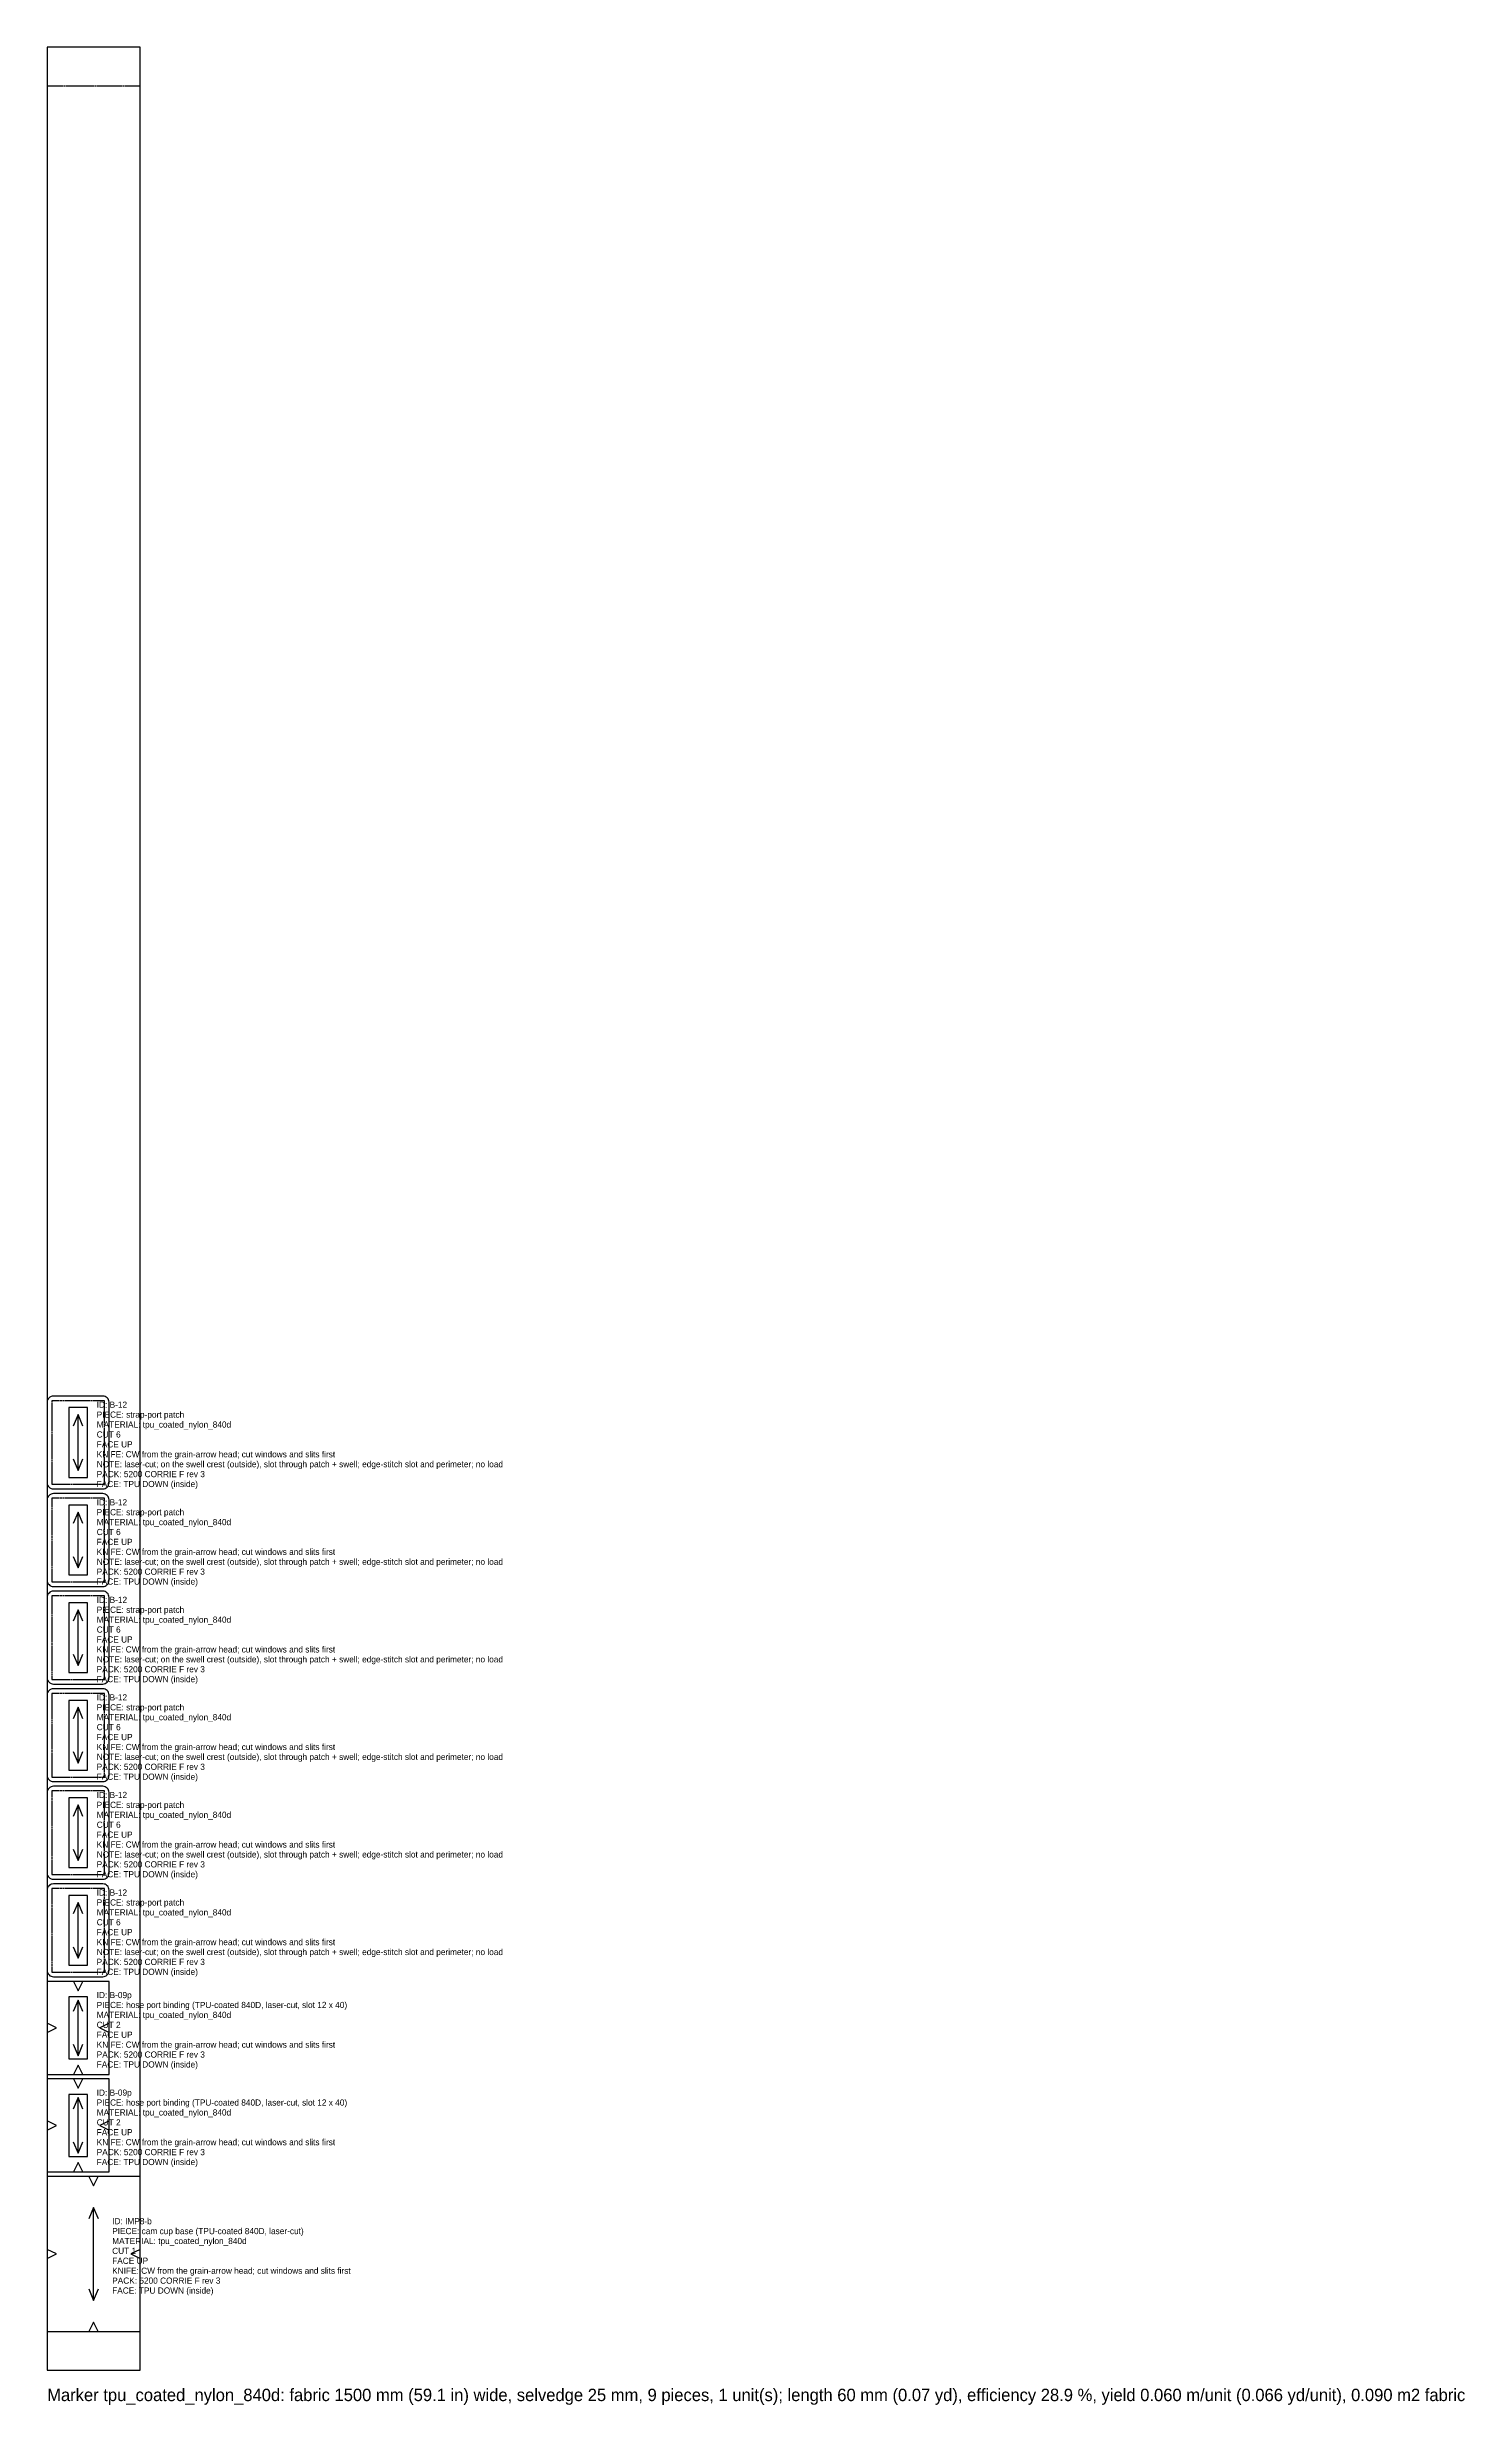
# Model space of a CAD drawing. Header units: millimetres. Extents: x 0 to 915, y -22 to 1500.
import ezdxf

# ---------------------------------------------------------------- set-up
doc = ezdxf.new("R2010")
doc.units = ezdxf.units.MM
doc.linetypes.add('DASHED', pattern=[1.524, 1.27, -0.254])
for name, color, linetype in [('CUT', 7, 'Continuous'), ('GRAIN', 5, 'Continuous'), ('NOTCH', 1, 'Continuous'), ('SEW', 3, 'Continuous'), ('TEXT', 2, 'Continuous')]:
    doc.layers.add(name, color=color, linetype=linetype)

msp = doc.modelspace()

# ---------------------------------------------------------------- linework, layer by layer
at = {"layer": 'CUT'}
for points in [[(1.2, 570.2), (1.8, 569.7), (2.5, 569.3), (3.2, 569.1), (4, 569), (36, 569), (36.8, 569.1), (37.5, 569.3), (38.2, 569.7), (38.8, 570.2), (39.3, 570.8), (39.7, 571.5), (39.9, 572.2), (40, 573), (40, 625), (39.9, 625.8), (39.7, 626.5), (39.3, 627.2), (38.8, 627.8), (38.2, 628.3), (37.5, 628.7), (36.8, 628.9), (36, 629), (4, 629), (3.2, 628.9), (2.5, 628.7), (1.8, 628.3), (1.2, 627.8), (0.7, 627.2), (0.3, 626.5), (0.1, 625.8), (0, 625), (0, 573), (0.1, 572.2), (0.3, 571.5), (0.7, 570.8)], [(1.2, 507.2), (1.8, 506.7), (2.5, 506.3), (3.2, 506.1), (4, 506), (36, 506), (36.8, 506.1), (37.5, 506.3), (38.2, 506.7), (38.8, 507.2), (39.3, 507.8), (39.7, 508.5), (39.9, 509.2), (40, 510), (40, 562), (39.9, 562.8), (39.7, 563.5), (39.3, 564.2), (38.8, 564.8), (38.2, 565.3), (37.5, 565.7), (36.8, 565.9), (36, 566), (4, 566), (3.2, 565.9), (2.5, 565.7), (1.8, 565.3), (1.2, 564.8), (0.7, 564.2), (0.3, 563.5), (0.1, 562.8), (0, 562), (0, 510), (0.1, 509.2), (0.3, 508.5), (0.7, 507.8)], [(1.2, 444.2), (1.8, 443.7), (2.5, 443.3), (3.2, 443.1), (4, 443), (36, 443), (36.8, 443.1), (37.5, 443.3), (38.2, 443.7), (38.8, 444.2), (39.3, 444.8), (39.7, 445.5), (39.9, 446.2), (40, 447), (40, 499), (39.9, 499.8), (39.7, 500.5), (39.3, 501.2), (38.8, 501.8), (38.2, 502.3), (37.5, 502.7), (36.8, 502.9), (36, 503), (4, 503), (3.2, 502.9), (2.5, 502.7), (1.8, 502.3), (1.2, 501.8), (0.7, 501.2), (0.3, 500.5), (0.1, 499.8), (0, 499), (0, 447), (0.1, 446.2), (0.3, 445.5), (0.7, 444.8)], [(1.2, 381.2), (1.8, 380.7), (2.5, 380.3), (3.2, 380.1), (4, 380), (36, 380), (36.8, 380.1), (37.5, 380.3), (38.2, 380.7), (38.8, 381.2), (39.3, 381.8), (39.7, 382.5), (39.9, 383.2), (40, 384), (40, 436), (39.9, 436.8), (39.7, 437.5), (39.3, 438.2), (38.8, 438.8), (38.2, 439.3), (37.5, 439.7), (36.8, 439.9), (36, 440), (4, 440), (3.2, 439.9), (2.5, 439.7), (1.8, 439.3), (1.2, 438.8), (0.7, 438.2), (0.3, 437.5), (0.1, 436.8), (0, 436), (0, 384), (0.1, 383.2), (0.3, 382.5), (0.7, 381.8)], [(1.2, 318.2), (1.8, 317.7), (2.5, 317.3), (3.2, 317.1), (4, 317), (36, 317), (36.8, 317.1), (37.5, 317.3), (38.2, 317.7), (38.8, 318.2), (39.3, 318.8), (39.7, 319.5), (39.9, 320.2), (40, 321), (40, 373), (39.9, 373.8), (39.7, 374.5), (39.3, 375.2), (38.8, 375.8), (38.2, 376.3), (37.5, 376.7), (36.8, 376.9), (36, 377), (4, 377), (3.2, 376.9), (2.5, 376.7), (1.8, 376.3), (1.2, 375.8), (0.7, 375.2), (0.3, 374.5), (0.1, 373.8), (0, 373), (0, 321), (0.1, 320.2), (0.3, 319.5), (0.7, 318.8)], [(1.2, 255.2), (1.8, 254.7), (2.5, 254.3), (3.2, 254.1), (4, 254), (36, 254), (36.8, 254.1), (37.5, 254.3), (38.2, 254.7), (38.8, 255.2), (39.3, 255.8), (39.7, 256.5), (39.9, 257.2), (40, 258), (40, 310), (39.9, 310.8), (39.7, 311.5), (39.3, 312.2), (38.8, 312.8), (38.2, 313.3), (37.5, 313.7), (36.8, 313.9), (36, 314), (4, 314), (3.2, 313.9), (2.5, 313.7), (1.8, 313.3), (1.2, 312.8), (0.7, 312.2), (0.3, 311.5), (0.1, 310.8), (0, 310), (0, 258), (0.1, 257.2), (0.3, 256.5), (0.7, 255.8)], [(0, 191), (40, 191), (40, 251), (0, 251)], [(0, 128), (40, 128), (40, 188), (0, 188)], [(0, 25), (60, 25), (60, 125), (0, 125)]]:
    msp.add_lwpolyline(points, close=True, dxfattribs=at)
at = {"layer": 'CUT', "linetype": 'CONTINUOUS'}
for points in [[(14, 576.5), (26, 576.5), (26, 621.5), (14, 621.5)], [(14, 513.5), (26, 513.5), (26, 558.5), (14, 558.5)], [(14, 450.5), (26, 450.5), (26, 495.5), (14, 495.5)], [(14, 387.5), (26, 387.5), (26, 432.5), (14, 432.5)], [(14, 324.5), (26, 324.5), (26, 369.5), (14, 369.5)], [(14, 261.5), (26, 261.5), (26, 306.5), (14, 306.5)], [(14, 201), (26, 201), (26, 241), (14, 241)], [(14, 138), (26, 138), (26, 178), (14, 178)]]:
    msp.add_lwpolyline(points, close=True, dxfattribs=at)
at = {"layer": 'GRAIN'}
for points in [[(23.1, 609.6), (20, 617), (16.9, 609.6)], [(20, 581), (20, 617)], [(16.9, 588.4), (20, 581), (23.1, 588.4)], [(23.1, 546.6), (20, 554), (16.9, 546.6)], [(20, 518), (20, 554)], [(16.9, 525.4), (20, 518), (23.1, 525.4)], [(23.1, 483.6), (20, 491), (16.9, 483.6)], [(20, 455), (20, 491)], [(16.9, 462.4), (20, 455), (23.1, 462.4)], [(23.1, 420.6), (20, 428), (16.9, 420.6)], [(20, 392), (20, 428)], [(16.9, 399.4), (20, 392), (23.1, 399.4)], [(23.1, 357.6), (20, 365), (16.9, 357.6)], [(20, 329), (20, 365)], [(16.9, 336.4), (20, 329), (23.1, 336.4)], [(23.1, 294.6), (20, 302), (16.9, 294.6)], [(20, 266), (20, 302)], [(16.9, 273.4), (20, 266), (23.1, 273.4)], [(23.1, 231.6), (20, 239), (16.9, 231.6)], [(20, 203), (20, 239)], [(16.9, 210.4), (20, 203), (23.1, 210.4)], [(23.1, 168.6), (20, 176), (16.9, 168.6)], [(20, 140), (20, 176)], [(16.9, 147.4), (20, 140), (23.1, 147.4)], [(33.1, 97.6), (30, 105), (26.9, 97.6)], [(30, 45), (30, 105)], [(26.9, 52.4), (30, 45), (33.1, 52.4)]]:
    msp.add_lwpolyline(points, dxfattribs=at)
at = {"layer": 'NOTCH'}
for points in [[(17, 251), (20, 245), (23, 251)], [(0, 218), (6, 221), (0, 224)], [(40, 224), (34, 221), (40, 218)], [(23, 191), (20, 197), (17, 191)], [(17, 188), (20, 182), (23, 188)], [(0, 155), (6, 158), (0, 161)], [(40, 161), (34, 158), (40, 155)], [(23, 128), (20, 134), (17, 128)], [(27, 125), (30, 119), (33, 125)], [(0, 72), (6, 75), (0, 78)], [(60, 78), (54, 75), (60, 72)], [(33, 25), (30, 31), (27, 25)]]:
    msp.add_lwpolyline(points, dxfattribs=at)
at = {"layer": 'SEW', "linetype": 'DASHED'}
for points in [[(1.2, 570.2), (1.8, 569.7), (2.5, 569.3), (3.2, 569.1), (4, 569), (36, 569), (36.8, 569.1), (37.5, 569.3), (38.2, 569.7), (38.8, 570.2), (39.3, 570.8), (39.7, 571.5), (39.9, 572.2), (40, 573), (40, 625), (39.9, 625.8), (39.7, 626.5), (39.3, 627.2), (38.8, 627.8), (38.2, 628.3), (37.5, 628.7), (36.8, 628.9), (36, 629), (4, 629), (3.2, 628.9), (2.5, 628.7), (1.8, 628.3), (1.2, 627.8), (0.7, 627.2), (0.3, 626.5), (0.1, 625.8), (0, 625), (0, 573), (0.1, 572.2), (0.3, 571.5), (0.7, 570.8)], [(3, 572), (37, 572), (37, 626), (3, 626)], [(1.2, 507.2), (1.8, 506.7), (2.5, 506.3), (3.2, 506.1), (4, 506), (36, 506), (36.8, 506.1), (37.5, 506.3), (38.2, 506.7), (38.8, 507.2), (39.3, 507.8), (39.7, 508.5), (39.9, 509.2), (40, 510), (40, 562), (39.9, 562.8), (39.7, 563.5), (39.3, 564.2), (38.8, 564.8), (38.2, 565.3), (37.5, 565.7), (36.8, 565.9), (36, 566), (4, 566), (3.2, 565.9), (2.5, 565.7), (1.8, 565.3), (1.2, 564.8), (0.7, 564.2), (0.3, 563.5), (0.1, 562.8), (0, 562), (0, 510), (0.1, 509.2), (0.3, 508.5), (0.7, 507.8)], [(3, 509), (37, 509), (37, 563), (3, 563)], [(1.2, 444.2), (1.8, 443.7), (2.5, 443.3), (3.2, 443.1), (4, 443), (36, 443), (36.8, 443.1), (37.5, 443.3), (38.2, 443.7), (38.8, 444.2), (39.3, 444.8), (39.7, 445.5), (39.9, 446.2), (40, 447), (40, 499), (39.9, 499.8), (39.7, 500.5), (39.3, 501.2), (38.8, 501.8), (38.2, 502.3), (37.5, 502.7), (36.8, 502.9), (36, 503), (4, 503), (3.2, 502.9), (2.5, 502.7), (1.8, 502.3), (1.2, 501.8), (0.7, 501.2), (0.3, 500.5), (0.1, 499.8), (0, 499), (0, 447), (0.1, 446.2), (0.3, 445.5), (0.7, 444.8)], [(3, 446), (37, 446), (37, 500), (3, 500)], [(1.2, 381.2), (1.8, 380.7), (2.5, 380.3), (3.2, 380.1), (4, 380), (36, 380), (36.8, 380.1), (37.5, 380.3), (38.2, 380.7), (38.8, 381.2), (39.3, 381.8), (39.7, 382.5), (39.9, 383.2), (40, 384), (40, 436), (39.9, 436.8), (39.7, 437.5), (39.3, 438.2), (38.8, 438.8), (38.2, 439.3), (37.5, 439.7), (36.8, 439.9), (36, 440), (4, 440), (3.2, 439.9), (2.5, 439.7), (1.8, 439.3), (1.2, 438.8), (0.7, 438.2), (0.3, 437.5), (0.1, 436.8), (0, 436), (0, 384), (0.1, 383.2), (0.3, 382.5), (0.7, 381.8)], [(3, 383), (37, 383), (37, 437), (3, 437)], [(1.2, 318.2), (1.8, 317.7), (2.5, 317.3), (3.2, 317.1), (4, 317), (36, 317), (36.8, 317.1), (37.5, 317.3), (38.2, 317.7), (38.8, 318.2), (39.3, 318.8), (39.7, 319.5), (39.9, 320.2), (40, 321), (40, 373), (39.9, 373.8), (39.7, 374.5), (39.3, 375.2), (38.8, 375.8), (38.2, 376.3), (37.5, 376.7), (36.8, 376.9), (36, 377), (4, 377), (3.2, 376.9), (2.5, 376.7), (1.8, 376.3), (1.2, 375.8), (0.7, 375.2), (0.3, 374.5), (0.1, 373.8), (0, 373), (0, 321), (0.1, 320.2), (0.3, 319.5), (0.7, 318.8)], [(3, 320), (37, 320), (37, 374), (3, 374)], [(1.2, 255.2), (1.8, 254.7), (2.5, 254.3), (3.2, 254.1), (4, 254), (36, 254), (36.8, 254.1), (37.5, 254.3), (38.2, 254.7), (38.8, 255.2), (39.3, 255.8), (39.7, 256.5), (39.9, 257.2), (40, 258), (40, 310), (39.9, 310.8), (39.7, 311.5), (39.3, 312.2), (38.8, 312.8), (38.2, 313.3), (37.5, 313.7), (36.8, 313.9), (36, 314), (4, 314), (3.2, 313.9), (2.5, 313.7), (1.8, 313.3), (1.2, 312.8), (0.7, 312.2), (0.3, 311.5), (0.1, 310.8), (0, 310), (0, 258), (0.1, 257.2), (0.3, 256.5), (0.7, 255.8)], [(3, 257), (37, 257), (37, 311), (3, 311)], [(0, 191), (40, 191), (40, 251), (0, 251)], [(0, 128), (40, 128), (40, 188), (0, 188)], [(0, 25), (60, 25), (60, 125), (0, 125)]]:
    msp.add_lwpolyline(points, close=True, dxfattribs=at)
at = {"layer": 'TEXT', "linetype": 'DASHED'}
for p, q in [((0, 1475), (60, 1475)), ((0, 25), (60, 25))]:
    msp.add_line(p, q, dxfattribs=at)
at = {"layer": 'TEXT'}
msp.add_lwpolyline([(0, 0), (60, 0), (60, 1500), (0, 1500)], close=True, dxfattribs=at)

# ---------------------------------------------------------------- texts
for s, height, p in [('ID: B-12', 4, (32, 621.4)), ('PIECE: strap-port patch', 4, (32, 615)), ('MATERIAL: tpu_coated_nylon_840d', 4, (32, 608.6)), ('CUT 6', 4, (32, 602.2)), ('FACE UP', 4, (32, 595.8)), ('KNIFE: CW from the grain-arrow head; cut windows and slits first', 4, (32, 589.4)), ('NOTE: laser-cut; on the swell crest (outside), slot through patch + swell; edge-stitch slot and perimeter; no load', 4, (32, 583)), ('PACK: 5200 CORRIE F rev 3', 4, (32, 576.6)), ('FACE: TPU DOWN (inside)', 4, (32, 570.2)), ('PIECE: strap-port patch', 4, (32, 552)), ('MATERIAL: tpu_coated_nylon_840d', 4, (32, 545.6)), ('ID: B-12', 4, (32, 558.4)), ('CUT 6', 4, (32, 539.2)), ('FACE UP', 4, (32, 532.8)), ('KNIFE: CW from the grain-arrow head; cut windows and slits first', 4, (32, 526.4)), ('NOTE: laser-cut; on the swell crest (outside), slot through patch + swell; edge-stitch slot and perimeter; no load', 4, (32, 520)), ('PACK: 5200 CORRIE F rev 3', 4, (32, 513.6)), ('FACE: TPU DOWN (inside)', 4, (32, 507.2)), ('PIECE: strap-port patch', 4, (32, 489)), ('ID: B-12', 4, (32, 495.4)), ('CUT 6', 4, (32, 476.2)), ('MATERIAL: tpu_coated_nylon_840d', 4, (32, 482.6)), ('FACE UP', 4, (32, 469.8)), ('KNIFE: CW from the grain-arrow head; cut windows and slits first', 4, (32, 463.4)), ('NOTE: laser-cut; on the swell crest (outside), slot through patch + swell; edge-stitch slot and perimeter; no load', 4, (32, 457)), ('PACK: 5200 CORRIE F rev 3', 4, (32, 450.6)), ('FACE: TPU DOWN (inside)', 4, (32, 444.2)), ('PIECE: strap-port patch', 4, (32, 426)), ('ID: B-12', 4, (32, 432.4)), ('CUT 6', 4, (32, 413.2)), ('MATERIAL: tpu_coated_nylon_840d', 4, (32, 419.6)), ('FACE UP', 4, (32, 406.8)), ('KNIFE: CW from the grain-arrow head; cut windows and slits first', 4, (32, 400.4)), ('NOTE: laser-cut; on the swell crest (outside), slot through patch + swell; edge-stitch slot and perimeter; no load', 4, (32, 394)), ('PACK: 5200 CORRIE F rev 3', 4, (32, 387.6)), ('FACE: TPU DOWN (inside)', 4, (32, 381.2)), ('PIECE: strap-port patch', 4, (32, 363)), ('ID: B-12', 4, (32, 369.4)), ('CUT 6', 4, (32, 350.2)), ('MATERIAL: tpu_coated_nylon_840d', 4, (32, 356.6)), ('FACE UP', 4, (32, 343.8)), ('KNIFE: CW from the grain-arrow head; cut windows and slits first', 4, (32, 337.4)), ('NOTE: laser-cut; on the swell crest (outside), slot through patch + swell; edge-stitch slot and perimeter; no load', 4, (32, 331)), ('PACK: 5200 CORRIE F rev 3', 4, (32, 324.6)), ('FACE: TPU DOWN (inside)', 4, (32, 318.2)), ('ID: B-12', 4, (32, 306.4)), ('CUT 6', 4, (32, 287.2)), ('PIECE: strap-port patch', 4, (32, 300)), ('MATERIAL: tpu_coated_nylon_840d', 4, (32, 293.6)), ('FACE UP', 4, (32, 280.8)), ('KNIFE: CW from the grain-arrow head; cut windows and slits first', 4, (32, 274.4)), ('NOTE: laser-cut; on the swell crest (outside), slot through patch + swell; edge-stitch slot and perimeter; no load', 4, (32, 268)), ('PACK: 5200 CORRIE F rev 3', 4, (32, 261.6)), ('FACE: TPU DOWN (inside)', 4, (32, 255.2)), ('ID: B-09p', 4, (32, 240.2)), ('PIECE: hose port binding (TPU-coated 840D, laser-cut, slot 12 x 40)', 4, (32, 233.8)), ('MATERIAL: tpu_coated_nylon_840d', 4, (32, 227.4)), ('CUT 2', 4, (32, 221)), ('FACE UP', 4, (32, 214.6)), ('KNIFE: CW from the grain-arrow head; cut windows and slits first', 4, (32, 208.2)), ('PACK: 5200 CORRIE F rev 3', 4, (32, 201.8)), ('FACE: TPU DOWN (inside)', 4, (32, 195.4)), ('PIECE: hose port binding (TPU-coated 840D, laser-cut, slot 12 x 40)', 4, (32, 170.8)), ('MATERIAL: tpu_coated_nylon_840d', 4, (32, 164.4)), ('ID: B-09p', 4, (32, 177.2)), ('CUT 2', 4, (32, 158)), ('FACE UP', 4, (32, 151.6)), ('KNIFE: CW from the grain-arrow head; cut windows and slits first', 4, (32, 145.2)), ('PACK: 5200 CORRIE F rev 3', 4, (32, 138.8)), ('FACE: TPU DOWN (inside)', 4, (32, 132.4)), ('PIECE: cam cup base (TPU-coated 840D, laser-cut)', 4, (42, 87.8)), ('ID: IMP8-b', 4, (42, 94.2)), ('CUT 1', 4, (42, 75)), ('MATERIAL: tpu_coated_nylon_840d', 4, (42, 81.4)), ('FACE UP', 4, (42, 68.6)), ('KNIFE: CW from the grain-arrow head; cut windows and slits first', 4, (42, 62.2)), ('PACK: 5200 CORRIE F rev 3', 4, (42, 55.8)), ('FACE: TPU DOWN (inside)', 4, (42, 49.4)), ('Marker tpu_coated_nylon_840d: fabric 1500 mm (59.1 in) wide, selvedge 25 mm, 9 pieces, 1 unit(s); length 60 mm (0.07 yd), efficiency 28.9 %, yield 0.060 m/unit (0.066 yd/unit), 0.090 m2 fabric', 8, (0, -20))]:
    msp.add_text(s, height=height, dxfattribs=at).set_placement(p)

doc.saveas('drawing.dxf')
